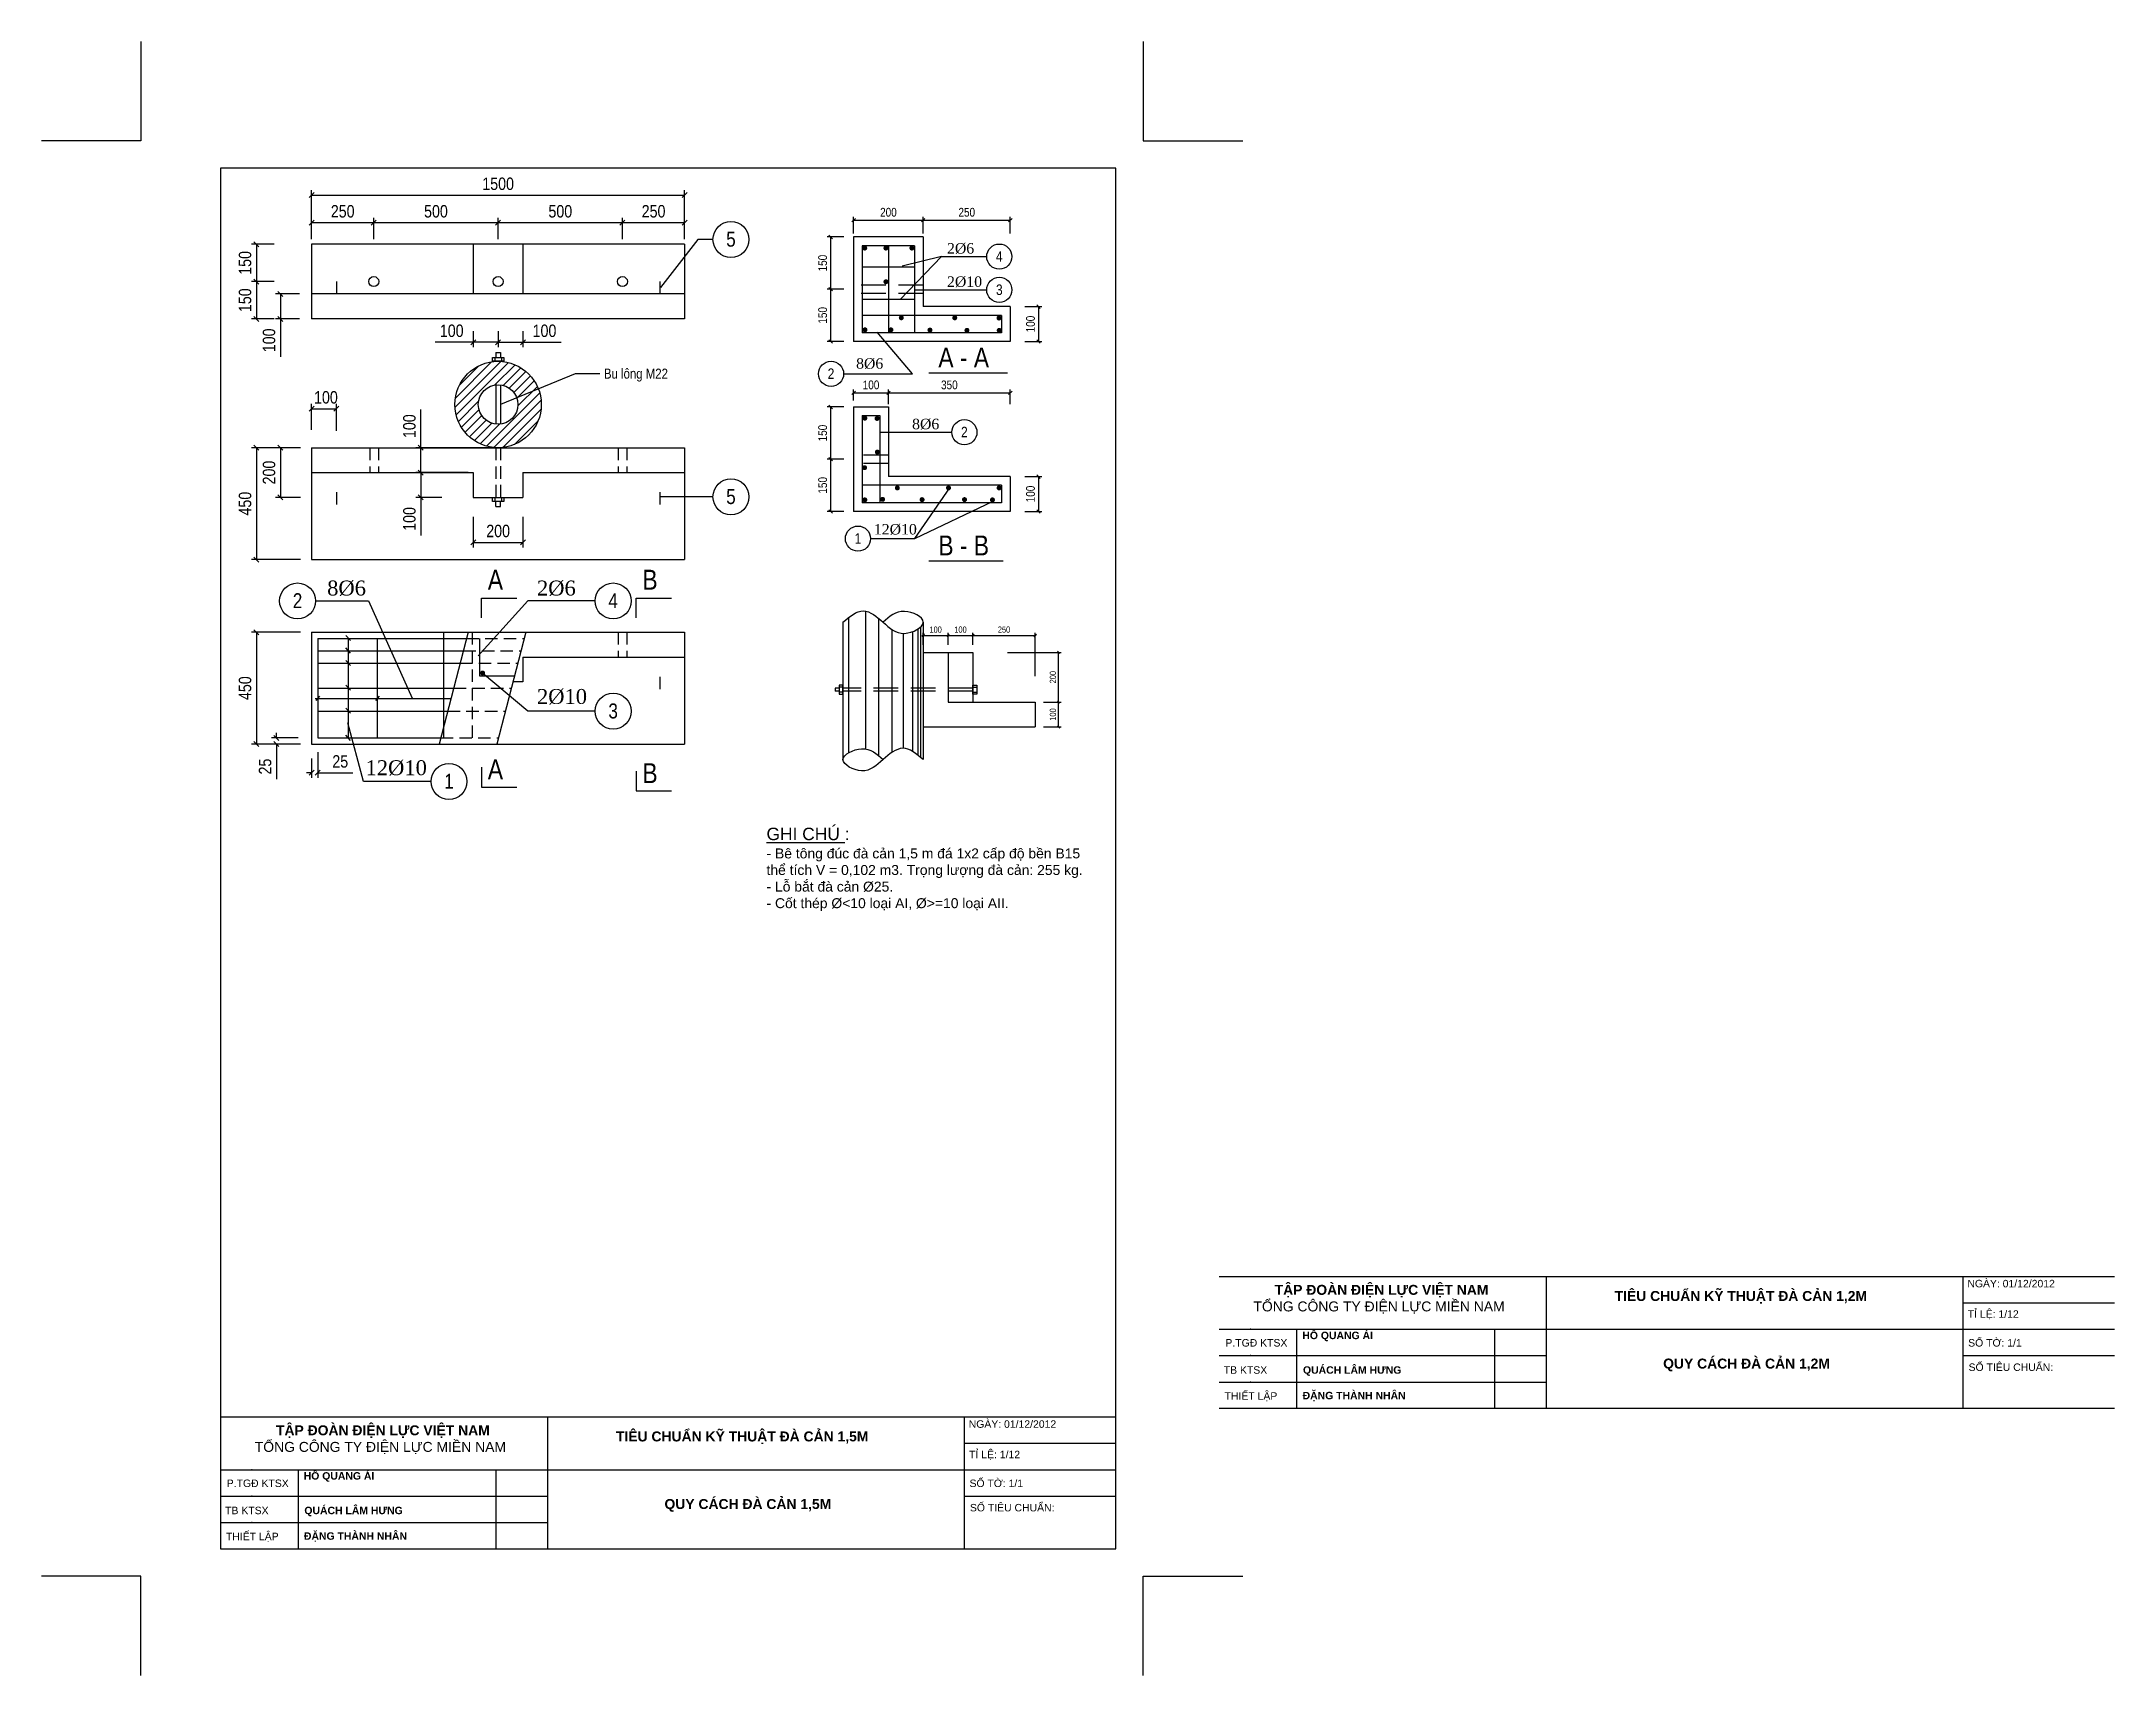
# Model space of a CAD drawing. Extents: x -23 to 393, y -20 to 308.
import ezdxf

# ---------------------------------------------------------------- set-up
doc = ezdxf.new("R2010")
doc.units = 0
doc.header["$MEASUREMENT"] = 0
doc.linetypes.add('DASHED', pattern=[0.75, 0.5, -0.25])
doc.layers.get('0').update_dxf_attribs({"linetype": 'CONTINUOUS'})
doc.layers.get('DEFPOINTS').update_dxf_attribs({"linetype": 'CONTINUOUS'})
for name, color, linetype in [('Bold', 1, 'CONTINUOUS'), ('DO', 1, 'CONTINUOUS'), ('DUT', 3, 'DASHED')]:
    doc.layers.add(name, color=color, linetype=linetype)
doc.styles.add('FI', font='romantic.ttf')
doc.styles.add('KT1', font='VHELVEN_0.TTF')
doc.styles.add('VN', font='VHELVCN_0.TTF')
doc.dimstyles.new('TL20', dxfattribs={"dimtxt": 2.5, "dimasz": 1, "dimexe": 1, "dimexo": 1, "dimgap": 1, "dimtad": 1, "dimdec": 0, "dimlfac": 20, "dimzin": 0, "dimdsep": 46, "dimtxsty": 'VN', "dimblk1": 'OBLIQUE', "dimblk2": 'OBLIQUE', "dimsah": 1, "dimcen": 1, "dimclrd": 2, "dimclre": 2, "dimadec": 0, "dimazin": 0, "dimtfac": 1, "dimtdec": 4, "dimtofl": 0, "dimtmove": 0, "dimatfit": 3, "dimldrblk": 'OBLIQUE', "dimfxl": 1, "dimtolj": 1, "dimtzin": 0, "dimarcsym": 0})

# ---------------------------------------------------------------- blocks, each defined once
blk = doc.blocks.new('_OBLIQUE')
at = {"color": 0, "linetype": 'ByBlock'}
blk.add_line((-0.5, -0.5), (0.5, 0.5), dxfattribs=at)
blk = doc.blocks.new('*D7')
at = {"color": 2, "lineweight": -2}
for p, q in [((30.82, 268.2), (30.82, 272.54)), ((30.82, 271.54), (43.32, 271.54)), ((43.32, 268.2), (43.32, 272.54))]:
    blk.add_line(p, q, dxfattribs=at)
at = {"layer": 'DEFPOINTS', "color": 0}
for p in [(43.32, 271.54), (30.82, 267.2), (43.32, 267.2)]:
    blk.add_point(p, dxfattribs=at)
at = {"color": 2, "lineweight": -2, "rotation": 180}
blk.add_blockref('_OBLIQUE', (30.82, 271.54), dxfattribs=at)
at = {"color": 2, "lineweight": -2}
blk.add_blockref('_OBLIQUE', (43.32, 271.54), dxfattribs=at)
at = {"color": 0, "insert": (37.07, 273.81), "char_height": 2.5, "attachment_point": 5, "style": 'VN'}
blk.add_mtext('\\A1;250', dxfattribs=at)
blk = doc.blocks.new('*D8')
at = {"color": 2, "lineweight": -2}
for p, q in [((43.32, 271.54), (68.32, 271.54)), ((68.32, 268.2), (68.32, 272.54))]:
    blk.add_line(p, q, dxfattribs=at)
at = {"layer": 'DEFPOINTS', "color": 0}
for p in [(68.32, 271.54), (43.32, 267.2), (68.32, 267.2)]:
    blk.add_point(p, dxfattribs=at)
at = {"color": 2, "lineweight": -2, "rotation": 180}
blk.add_blockref('_OBLIQUE', (43.32, 271.54), dxfattribs=at)
at = {"color": 2, "lineweight": -2}
blk.add_blockref('_OBLIQUE', (68.32, 271.54), dxfattribs=at)
at = {"color": 0, "insert": (55.82, 273.81), "char_height": 2.5, "attachment_point": 5, "style": 'VN'}
blk.add_mtext('\\A1;500', dxfattribs=at)
blk = doc.blocks.new('*D9')
at = {"color": 2, "lineweight": -2}
for p, q in [((68.32, 271.54), (93.32, 271.54)), ((93.32, 268.2), (93.32, 272.54))]:
    blk.add_line(p, q, dxfattribs=at)
at = {"layer": 'DEFPOINTS', "color": 0}
for p in [(93.32, 271.54), (68.32, 267.2), (93.32, 267.2)]:
    blk.add_point(p, dxfattribs=at)
at = {"color": 2, "lineweight": -2, "rotation": 180}
blk.add_blockref('_OBLIQUE', (68.32, 271.54), dxfattribs=at)
at = {"color": 2, "lineweight": -2}
blk.add_blockref('_OBLIQUE', (93.32, 271.54), dxfattribs=at)
at = {"color": 0, "insert": (80.82, 273.81), "char_height": 2.5, "attachment_point": 5, "style": 'VN'}
blk.add_mtext('\\A1;500', dxfattribs=at)
blk = doc.blocks.new('*D10')
at = {"color": 2, "lineweight": -2}
for p, q in [((93.32, 271.54), (105.82, 271.54)), ((105.82, 268.2), (105.82, 272.54))]:
    blk.add_line(p, q, dxfattribs=at)
at = {"layer": 'DEFPOINTS', "color": 0}
for p in [(105.82, 271.54), (93.32, 267.2), (105.82, 267.2)]:
    blk.add_point(p, dxfattribs=at)
at = {"color": 2, "lineweight": -2, "rotation": 180}
blk.add_blockref('_OBLIQUE', (93.32, 271.54), dxfattribs=at)
at = {"color": 2, "lineweight": -2}
blk.add_blockref('_OBLIQUE', (105.82, 271.54), dxfattribs=at)
at = {"color": 0, "insert": (99.57, 273.81), "char_height": 2.5, "attachment_point": 5, "style": 'VN'}
blk.add_mtext('\\A1;250', dxfattribs=at)
blk = doc.blocks.new('*D11')
at = {"color": 2, "lineweight": -2}
for p, q in [((30.82, 272.54), (30.82, 278.07)), ((30.82, 277.07), (105.82, 277.07)), ((105.82, 272.54), (105.82, 278.07))]:
    blk.add_line(p, q, dxfattribs=at)
at = {"layer": 'DEFPOINTS', "color": 0}
for p in [(105.82, 277.07), (30.82, 271.54), (105.82, 271.54)]:
    blk.add_point(p, dxfattribs=at)
at = {"color": 2, "lineweight": -2, "rotation": 180}
blk.add_blockref('_OBLIQUE', (30.82, 277.07), dxfattribs=at)
at = {"color": 2, "lineweight": -2}
blk.add_blockref('_OBLIQUE', (105.82, 277.07), dxfattribs=at)
at = {"color": 0, "insert": (68.32, 279.34), "char_height": 2.5, "attachment_point": 5, "style": 'VN'}
blk.add_mtext('\\A1;1500', dxfattribs=at)
blk = doc.blocks.new('*D12')
at = {"color": 2, "lineweight": -2}
for p, q in [((23.31, 267.2), (18.73, 267.2)), ((19.73, 267.2), (19.73, 259.7)), ((23.31, 259.7), (18.73, 259.7))]:
    blk.add_line(p, q, dxfattribs=at)
at = {"layer": 'DEFPOINTS', "color": 0}
for p in [(24.31, 267.2), (19.73, 259.7), (24.31, 259.7)]:
    blk.add_point(p, dxfattribs=at)
at = {"color": 2, "lineweight": -2}
for p, rotation in [((19.73, 267.2), 90), ((19.73, 259.7), 270)]:
    blk.add_blockref('_OBLIQUE', p, dxfattribs=dict(at, rotation=rotation))
at = {"color": 0, "insert": (17.45, 263.45), "char_height": 2.5, "attachment_point": 5, "rotation": 90, "style": 'VN'}
blk.add_mtext('\\A1;150', dxfattribs=at)
blk = doc.blocks.new('*D13')
at = {"color": 2, "lineweight": -2}
for p, q in [((23.31, 259.7), (18.73, 259.7)), ((19.73, 259.7), (19.73, 252.2)), ((23.31, 252.2), (18.73, 252.2))]:
    blk.add_line(p, q, dxfattribs=at)
at = {"layer": 'DEFPOINTS', "color": 0}
for p in [(24.31, 259.7), (19.73, 252.2), (24.31, 252.2)]:
    blk.add_point(p, dxfattribs=at)
at = {"color": 2, "lineweight": -2}
for p, rotation in [((19.73, 259.7), 90), ((19.73, 252.2), 270)]:
    blk.add_blockref('_OBLIQUE', p, dxfattribs=dict(at, rotation=rotation))
at = {"color": 0, "insert": (17.45, 255.95), "char_height": 2.5, "attachment_point": 5, "rotation": 90, "style": 'VN'}
blk.add_mtext('\\A1;150', dxfattribs=at)
blk = doc.blocks.new('*D14')
at = {"color": 2, "lineweight": -2}
for p, q in [((28.37, 257.2), (23.55, 257.2)), ((24.55, 257.2), (24.55, 252.2)), ((28.37, 252.2), (23.55, 252.2)), ((24.55, 252.2), (24.55, 244.55))]:
    blk.add_line(p, q, dxfattribs=at)
at = {"layer": 'DEFPOINTS', "color": 0}
for p in [(29.37, 257.2), (24.55, 252.2), (29.37, 252.2)]:
    blk.add_point(p, dxfattribs=at)
at = {"color": 2, "lineweight": -2}
for p, rotation in [((24.55, 257.2), 90), ((24.55, 252.2), 270)]:
    blk.add_blockref('_OBLIQUE', p, dxfattribs=dict(at, rotation=rotation))
at = {"color": 0, "insert": (22.27, 247.88), "char_height": 2.5, "attachment_point": 5, "rotation": 90, "style": 'VN'}
blk.add_mtext('\\A1;100', dxfattribs=at)
blk = doc.blocks.new('*D15')
at = {"color": 2, "lineweight": -2}
for p, q in [((63.32, 247.51), (55.67, 247.51)), ((63.32, 249.75), (63.32, 246.51)), ((68.32, 247.51), (63.32, 247.51)), ((68.32, 249.75), (68.32, 246.51))]:
    blk.add_line(p, q, dxfattribs=at)
at = {"layer": 'DEFPOINTS', "color": 0}
for p in [(63.32, 250.75), (68.32, 250.75), (63.32, 247.51)]:
    blk.add_point(p, dxfattribs=at)
at = {"color": 2, "lineweight": -2, "rotation": 180}
blk.add_blockref('_OBLIQUE', (63.32, 247.51), dxfattribs=at)
at = {"color": 2, "lineweight": -2}
blk.add_blockref('_OBLIQUE', (68.32, 247.51), dxfattribs=at)
at = {"color": 0, "insert": (58.99, 249.79), "char_height": 2.5, "attachment_point": 5, "style": 'VN'}
blk.add_mtext('\\A1;100', dxfattribs=at)
blk = doc.blocks.new('*D16')
at = {"color": 2, "lineweight": -2}
for p, q in [((68.32, 249.75), (68.32, 246.51)), ((68.32, 247.51), (73.32, 247.51)), ((73.32, 249.75), (73.32, 246.51)), ((73.32, 247.51), (80.96, 247.51))]:
    blk.add_line(p, q, dxfattribs=at)
at = {"layer": 'DEFPOINTS', "color": 0}
for p in [(68.32, 250.75), (73.32, 250.75), (73.32, 247.51)]:
    blk.add_point(p, dxfattribs=at)
at = {"color": 2, "lineweight": -2, "rotation": 180}
blk.add_blockref('_OBLIQUE', (68.32, 247.51), dxfattribs=at)
at = {"color": 2, "lineweight": -2}
blk.add_blockref('_OBLIQUE', (73.32, 247.51), dxfattribs=at)
at = {"color": 0, "insert": (77.64, 249.79), "char_height": 2.5, "attachment_point": 5, "style": 'VN'}
blk.add_mtext('\\A1;100', dxfattribs=at)
blk = doc.blocks.new('*D17')
at = {"color": 2, "lineweight": -2}
for p, q in [((28.37, 226.31), (23.55, 226.31)), ((24.55, 226.31), (24.55, 216.31)), ((28.61, 216.31), (23.55, 216.31))]:
    blk.add_line(p, q, dxfattribs=at)
at = {"layer": 'DEFPOINTS', "color": 0}
for p in [(29.37, 226.31), (24.55, 216.31), (29.61, 216.31)]:
    blk.add_point(p, dxfattribs=at)
at = {"color": 2, "lineweight": -2}
for p, rotation in [((24.55, 226.31), 90), ((24.55, 216.31), 270)]:
    blk.add_blockref('_OBLIQUE', p, dxfattribs=dict(at, rotation=rotation))
at = {"color": 0, "insert": (22.27, 221.31), "char_height": 2.5, "attachment_point": 5, "rotation": 90, "style": 'VN'}
blk.add_mtext('\\A1;200', dxfattribs=at)
blk = doc.blocks.new('*D18')
at = {"color": 2, "lineweight": -2}
for p, q in [((28.61, 226.31), (18.73, 226.31)), ((19.73, 226.31), (19.73, 203.81)), ((28.61, 203.81), (18.73, 203.81))]:
    blk.add_line(p, q, dxfattribs=at)
at = {"layer": 'DEFPOINTS', "color": 0}
for p in [(29.61, 226.31), (19.73, 203.81), (29.61, 203.81)]:
    blk.add_point(p, dxfattribs=at)
at = {"color": 2, "lineweight": -2}
for p, rotation in [((19.73, 226.31), 90), ((19.73, 203.81), 270)]:
    blk.add_blockref('_OBLIQUE', p, dxfattribs=dict(at, rotation=rotation))
at = {"color": 0, "insert": (17.45, 215.06), "char_height": 2.5, "attachment_point": 5, "rotation": 90, "style": 'VN'}
blk.add_mtext('\\A1;450', dxfattribs=at)
blk = doc.blocks.new('*D19')
at = {"color": 2, "lineweight": -2}
for p, q in [((63.32, 212.41), (63.32, 206.27)), ((73.32, 212.41), (73.32, 206.27)), ((63.32, 207.27), (73.32, 207.27))]:
    blk.add_line(p, q, dxfattribs=at)
at = {"layer": 'DEFPOINTS', "color": 0}
for p in [(63.32, 213.41), (73.32, 213.41), (73.32, 207.27)]:
    blk.add_point(p, dxfattribs=at)
at = {"color": 2, "lineweight": -2, "rotation": 180}
blk.add_blockref('_OBLIQUE', (63.32, 207.27), dxfattribs=at)
at = {"color": 2, "lineweight": -2}
blk.add_blockref('_OBLIQUE', (73.32, 207.27), dxfattribs=at)
at = {"color": 0, "insert": (68.32, 209.55), "char_height": 2.5, "attachment_point": 5, "style": 'VN'}
blk.add_mtext('\\A1;200', dxfattribs=at)
blk = doc.blocks.new('*D20')
at = {"color": 2, "lineweight": -2}
for p, q in [((57.01, 221.31), (51.76, 221.31)), ((52.76, 221.31), (52.76, 216.31)), ((57.01, 216.31), (51.76, 216.31)), ((52.76, 216.31), (52.76, 208.66))]:
    blk.add_line(p, q, dxfattribs=at)
at = {"layer": 'DEFPOINTS', "color": 0}
for p in [(58.01, 221.31), (52.76, 216.31), (58.01, 216.31)]:
    blk.add_point(p, dxfattribs=at)
at = {"color": 2, "lineweight": -2}
for p, rotation in [((52.76, 221.31), 90), ((52.76, 216.31), 270)]:
    blk.add_blockref('_OBLIQUE', p, dxfattribs=dict(at, rotation=rotation))
at = {"color": 0, "insert": (50.49, 211.98), "char_height": 2.5, "attachment_point": 5, "rotation": 90, "style": 'VN'}
blk.add_mtext('\\A1;100', dxfattribs=at)
blk = doc.blocks.new('*D21')
at = {"color": 2, "lineweight": -2}
for p, q in [((52.76, 226.31), (52.76, 233.95)), ((67.32, 226.31), (51.76, 226.31)), ((52.76, 221.31), (52.76, 226.31)), ((62.32, 221.31), (51.76, 221.31))]:
    blk.add_line(p, q, dxfattribs=at)
at = {"layer": 'DEFPOINTS', "color": 0}
for p in [(52.76, 226.31), (68.32, 226.31), (63.32, 221.31)]:
    blk.add_point(p, dxfattribs=at)
at = {"color": 2, "lineweight": -2}
for p, rotation in [((52.76, 226.31), 90), ((52.76, 221.31), 270)]:
    blk.add_blockref('_OBLIQUE', p, dxfattribs=dict(at, rotation=rotation))
at = {"color": 0, "insert": (50.49, 230.63), "char_height": 2.5, "attachment_point": 5, "rotation": 90, "style": 'VN'}
blk.add_mtext('\\A1;100', dxfattribs=at)
blk = doc.blocks.new('*D22')
at = {"color": 2, "lineweight": -2}
for p, q in [((28.61, 189.22), (18.73, 189.22)), ((19.73, 189.22), (19.73, 166.72)), ((28.61, 166.72), (18.73, 166.72))]:
    blk.add_line(p, q, dxfattribs=at)
at = {"layer": 'DEFPOINTS', "color": 0}
for p in [(29.61, 189.22), (19.73, 166.72), (29.61, 166.72)]:
    blk.add_point(p, dxfattribs=at)
at = {"color": 2, "lineweight": -2}
for p, rotation in [((19.73, 189.22), 90), ((19.73, 166.72), 270)]:
    blk.add_blockref('_OBLIQUE', p, dxfattribs=dict(at, rotation=rotation))
at = {"color": 0, "insert": (17.45, 177.97), "char_height": 2.5, "attachment_point": 5, "rotation": 90, "style": 'VN'}
blk.add_mtext('\\A1;450', dxfattribs=at)
blk = doc.blocks.new('*D23')
at = {"color": 2, "lineweight": -2}
for p, q in [((28.12, 167.97), (22.76, 167.97)), ((26.87, 166.72), (22.76, 166.72)), ((23.76, 167.97), (23.76, 168.97)), ((23.76, 166.72), (23.76, 159.7))]:
    blk.add_line(p, q, dxfattribs=at)
at = {"layer": 'DEFPOINTS', "color": 0}
for p in [(23.76, 166.72), (27.87, 166.72), (29.12, 167.97)]:
    blk.add_point(p, dxfattribs=at)
at = {"color": 2, "lineweight": -2}
for p, rotation in [((23.76, 167.97), 270), ((23.76, 166.72), 90)]:
    blk.add_blockref('_OBLIQUE', p, dxfattribs=dict(at, rotation=rotation))
at = {"color": 0, "insert": (21.48, 162.21), "char_height": 2.5, "attachment_point": 5, "rotation": 90, "style": 'VN'}
blk.add_mtext('\\A1;25', dxfattribs=at)
blk = doc.blocks.new('*D24')
at = {"color": 2, "lineweight": -2}
for p, q in [((30.82, 163.86), (30.82, 159.96)), ((32.07, 165.11), (32.07, 159.96)), ((30.82, 160.96), (29.82, 160.96)), ((32.07, 160.96), (39.09, 160.96))]:
    blk.add_line(p, q, dxfattribs=at)
at = {"layer": 'DEFPOINTS', "color": 0}
for p in [(30.82, 164.86), (32.07, 166.11), (32.07, 160.96)]:
    blk.add_point(p, dxfattribs=at)
at = {"color": 2, "lineweight": -2}
blk.add_blockref('_OBLIQUE', (30.82, 160.96), dxfattribs=at)
at = {"color": 2, "lineweight": -2, "rotation": 180}
blk.add_blockref('_OBLIQUE', (32.07, 160.96), dxfattribs=at)
at = {"color": 0, "insert": (36.58, 163.23), "char_height": 2.5, "attachment_point": 5, "style": 'VN'}
blk.add_mtext('\\A1;25', dxfattribs=at)
blk = doc.blocks.new('Khung A4')
at = {"layer": 'Bold'}
for p, q in [((196.007, 282.96), (16.007, 282.96)), ((16.007, 282.96), (16.007, 5.5)), ((196.007, 5.5), (196.007, 282.96)), ((16.007, 5.5), (196.007, 5.5))]:
    blk.add_line(p, q, dxfattribs=at)
at = {"layer": 'DEFPOINTS'}
for points in [[(0, 308.46), (0, 288.46), (-20, 288.46)], [(201.507, 308.46), (201.507, 288.46), (221.507, 288.46)], [(0, -20), (0, 0), (-20, 0)], [(201.507, -20), (201.507, 0), (221.507, 0)]]:
    blk.add_lwpolyline(points, dxfattribs=at)

msp = doc.modelspace()

# ---------------------------------------------------------------- hatches: boundary and pattern name
h = msp.add_hatch()
h.set_pattern_fill('ANSI31', color=256, scale=10, style=0)
h.set_pattern_definition([(45, (-5.221, 8.6998), (-0.8838835, 0.8838835), [])])
h.paths.add_polyline_path([(59.637, 234.988, 1), (76.999, 234.988, 1)])
h.paths.add_polyline_path([(72.296, 234.988, -1), (64.34, 234.988, -1)], flags=16)

# ---------------------------------------------------------------- linework, layer by layer
at = {"color": 6, "linetype": 'ByBlock'}
for p, q in [((139.789, 269.359), (139.789, 272.722)), ((139.789, 272.022), (153.789, 272.022)), ((153.789, 269.359), (153.789, 272.722)), ((153.789, 272.022), (171.289, 272.022)), ((171.289, 269.359), (171.289, 272.722)), ((137.827, 268.659), (134.462, 268.659)), ((135.162, 268.659), (135.162, 258.159)), ((137.827, 258.159), (134.462, 258.159)), ((135.162, 258.159), (135.162, 247.659)), ((174.233, 254.659), (177.646, 254.659)), ((176.946, 254.659), (176.946, 247.659)), ((137.827, 247.659), (134.462, 247.659)), ((174.233, 247.659), (177.646, 247.659)), ((139.789, 235.767), (139.789, 238.023)), ((146.789, 235.061), (146.789, 238.023)), ((146.789, 235.767), (146.789, 238.023)), ((171.289, 235.061), (171.289, 238.023)), ((30.818, 229.866), (30.818, 235.137)), ((30.818, 234.137), (35.818, 234.137)), ((35.818, 229.67), (35.818, 235.137)), ((137.827, 234.495), (134.462, 234.495)), ((135.162, 234.495), (135.162, 223.995)), ((139.789, 237.323), (146.789, 237.323)), ((146.789, 237.323), (171.289, 237.323)), ((137.827, 223.995), (134.462, 223.995)), ((135.162, 223.995), (135.162, 213.495)), ((174.233, 220.495), (177.646, 220.495)), ((176.946, 220.495), (176.946, 213.495)), ((137.827, 213.495), (134.462, 213.495)), ((174.233, 213.495), (177.646, 213.495)), ((153.777, 188.586), (158.777, 188.586)), ((158.777, 186.67), (158.777, 189.086)), ((158.777, 188.586), (163.777, 188.586)), ((163.777, 186.67), (163.777, 189.086)), ((163.777, 188.586), (176.277, 188.586)), ((176.277, 180.38), (176.277, 189.086)), ((170.747, 185.171), (181.502, 185.171)), ((181.002, 175.171), (181.002, 185.171)), ((177.96, 175.171), (181.502, 175.171)), ((181.002, 170.171), (181.002, 175.171)), ((177.96, 170.171), (181.502, 170.171))]:
    msp.add_line(p, q, dxfattribs=at)
for p, q in [((63.318, 267.2), (63.318, 257.2)), ((73.318, 267.2), (73.318, 257.2)), ((105.818, 257.2), (30.818, 257.2)), ((67.666, 244.461), (67.666, 243.669)), ((67.845, 245.429), (67.845, 244.461)), ((67.845, 245.429), (68.791, 245.429)), ((68.791, 245.429), (68.791, 244.461)), ((68.97, 244.461), (68.97, 243.669)), ((67.845, 239.097), (67.845, 231.038)), ((68.791, 238.938), (68.791, 231.038)), ((154.892, 241.325), (170.726, 241.325)), ((67.845, 214.452), (67.845, 215.42)), ((67.845, 214.452), (68.791, 214.452)), ((68.791, 214.452), (68.791, 215.42)), ((154.892, 203.54), (169.878, 203.54)), ((38.159, 187.973), (38.159, 167.973)), ((62.28, 189.223), (56.454, 166.723)), ((57.359, 189.223), (57.359, 170.22)), ((73.915, 189.223), (68.089, 166.723)), ((153.777, 185.171), (153.777, 170.171)), ((31.534, 175.919), (58.835, 175.919)), ((136.068, 177.989), (136.068, 177.354)), ((137.643, 178.554), (136.898, 178.554)), ((136.898, 178.554), (136.898, 176.789)), ((137.643, 178.161), (136.898, 178.161)), ((137.643, 177.182), (136.898, 177.182)), ((136.898, 176.789), (137.643, 176.789)), ((137.643, 176.789), (137.643, 178.554)), ((163.785, 178.554), (164.53, 178.554)), ((163.785, 176.789), (163.785, 178.554)), ((163.785, 178.161), (164.53, 178.161)), ((163.785, 177.182), (164.53, 177.182)), ((164.53, 176.789), (163.785, 176.789)), ((164.53, 178.554), (164.53, 176.789)), ((213.289, 59.72), (393.289, 59.72)), ((279.018, 59.72), (279.018, 33.192)), ((362.806, 59.72), (362.806, 33.192)), ((362.806, 54.415), (393.289, 54.415)), ((213.289, 49.109), (393.289, 49.109)), ((228.861, 49.109), (228.861, 33.192)), ((268.64, 49.109), (268.64, 33.192)), ((213.289, 43.804), (279.018, 43.804)), ((362.806, 43.804), (393.289, 43.804)), ((213.289, 38.498), (279.018, 38.498)), ((12.517, 31.485), (192.517, 31.485)), ((78.246, 31.485), (78.246, 4.957)), ((162.033, 31.485), (162.033, 4.957)), ((213.289, 33.235), (393.289, 33.235)), ((162.033, 26.18), (192.517, 26.18)), ((12.517, 20.874), (192.517, 20.874)), ((28.088, 20.874), (28.088, 4.957)), ((67.868, 20.874), (67.868, 4.957)), ((12.517, 15.568), (78.246, 15.568)), ((162.033, 15.568), (192.517, 15.568)), ((12.517, 10.263), (78.246, 10.263)), ((12.517, 5), (192.517, 5))]:
    msp.add_line(p, q)
at = {"color": 6}
for p, q in [((108.491, 268.163), (100.993, 258.524)), ((111.519, 268.163), (108.491, 268.163)), ((151.622, 241.146), (144.54, 249.513)), ((83.794, 241.141), (68.791, 234.988)), ((88.79, 241.141), (83.794, 241.141)), ((137.78, 241.146), (151.622, 241.146)), ((144.983, 229.41), (159.53, 229.41)), ((152.072, 208.031), (159.118, 218.215)), ((111.519, 216.426), (100.818, 216.426)), ((152.072, 208.031), (167.816, 215.586)), ((143.197, 208.031), (152.072, 208.031)), ((31.62, 195.498), (42.281, 195.498)), ((42.281, 195.498), (51.007, 175.925)), ((74.276, 195.498), (64.277, 184.463)), ((87.836, 195.498), (74.276, 195.498)), ((138.743, 192.141), (138.743, 164.971)), ((142.178, 193.455), (142.178, 165.727)), ((144.801, 192.023), (144.801, 164.408)), ((147.486, 189.765), (147.486, 165.047)), ((149.734, 188.98), (149.734, 165.877)), ((151.607, 189.326), (151.607, 165.262)), ((152.731, 189.874), (152.731, 164.477)), ((153.231, 190.254), (153.231, 164.075)), ((74.276, 173.335), (65.186, 181.012)), ((41.268, 159.199), (38.1, 171.02)), ((87.836, 173.335), (74.276, 173.335)), ((54.828, 159.199), (41.268, 159.199))]:
    msp.add_line(p, q, dxfattribs=at)
at = {"color": 4}
for p, q in [((139.789, 268.659), (139.789, 247.659)), ((153.789, 268.659), (139.789, 268.659)), ((153.789, 268.659), (153.789, 254.659)), ((157.46, 264.719), (149.134, 256.112)), ((157.46, 264.719), (149.516, 262.806)), ((157.46, 264.719), (166.552, 264.719)), ((152.005, 258.025), (166.552, 258.025)), ((171.289, 254.659), (153.789, 254.659)), ((171.289, 254.659), (171.289, 247.659)), ((171.289, 247.659), (139.789, 247.659)), ((139.789, 234.495), (139.789, 213.495)), ((139.789, 234.495), (146.789, 234.495)), ((146.789, 234.495), (146.789, 220.495)), ((171.289, 220.495), (146.789, 220.495)), ((171.289, 220.495), (171.289, 213.495)), ((67.666, 216.307), (67.666, 215.515)), ((68.97, 216.307), (68.97, 215.515)), ((171.289, 213.495), (139.789, 213.495)), ((30.818, 189.223), (30.818, 166.723)), ((30.818, 189.223), (105.818, 189.223)), ((38.635, 187.544), (37.723, 188.57)), ((105.818, 189.223), (105.818, 166.723)), ((38.635, 185.022), (37.723, 186.048)), ((38.635, 182.516), (37.723, 183.541)), ((31.735, 175.509), (32.476, 176.364)), ((38.635, 177.56), (37.723, 178.585)), ((43.711, 175.509), (44.452, 176.364)), ((38.635, 172.946), (37.723, 173.971)), ((30.818, 166.723), (105.818, 166.723)), ((38.635, 167.477), (37.723, 168.503))]:
    msp.add_line(p, q, dxfattribs=at)
at = {"color": 3, "linetype": 'ByBlock'}
msp.add_line((153.777, 186.67), (153.777, 189.086), dxfattribs=at)
at = {"ltscale": 6}
for p, q in [((136.898, 177.989), (136.068, 177.989)), ((136.898, 177.354), (136.068, 177.354))]:
    msp.add_line(p, q, dxfattribs=at)
at = {"const_width": 0.5}
for points in [[(141.777, 266.429, 1), (142.277, 266.429, 1)], [(146.034, 266.429, 1), (146.534, 266.429, 1)], [(151.257, 266.429, 1), (151.757, 266.429, 1)], [(146.034, 259.662, 1), (146.534, 259.662, 1)], [(141.826, 249.996, 1), (142.326, 249.996, 1)], [(147.049, 249.996, 1), (147.549, 249.996, 1)], [(149.129, 252.412, 1), (149.629, 252.412, 1)], [(154.885, 249.947, 1), (155.385, 249.947, 1)], [(159.867, 252.412, 1), (160.367, 252.412, 1)], [(162.322, 249.899, 1), (162.822, 249.899, 1)], [(168.766, 252.364, 1), (169.266, 252.364, 1)], [(168.815, 249.899, 1), (169.315, 249.899, 1)], [(141.79, 232.237, 1), (142.29, 232.237, 1)], [(144.25, 232.181, 1), (144.75, 232.181, 1)], [(144.306, 225.421, 1), (144.806, 225.421, 1)], [(141.734, 222.293, 1), (142.234, 222.293, 1)], [(148.331, 218.215, 1), (148.831, 218.215, 1)], [(158.618, 218.215, 1), (159.118, 218.215, 1)], [(168.793, 218.215, 1), (169.293, 218.215, 1)], [(141.79, 215.812, 1), (142.29, 215.812, 1)], [(145.368, 215.924, 1), (145.868, 215.924, 1)], [(153.307, 215.868, 1), (153.807, 215.868, 1)], [(161.834, 215.868, 1), (162.334, 215.868, 1)], [(167.451, 215.812, 1), (167.951, 215.812, 1)], [(64.936, 181.012, 1), (65.436, 181.012, 1)]]:
    msp.add_lwpolyline(points, format="xyb", close=True, dxfattribs=at)
msp.add_lwpolyline([(67.2, 244.461), (69.436, 244.461), (69.436, 243.669), (67.2, 243.669)], close=True)
at = {"color": 4}
msp.add_lwpolyline([(67.2, 216.307), (69.436, 216.307), (69.436, 215.515), (67.2, 215.515)], close=True, dxfattribs=at)
for points in [[(65.005, 192.093), (65.005, 196.089), (69.004, 196.089), (72.094, 196.089)], [(96.091, 192.093), (96.091, 196.089), (100.09, 196.089), (103.181, 196.089)], [(65.005, 162.082), (65.005, 158.086), (69.004, 158.086), (72.094, 158.086)], [(96.091, 161.311), (96.091, 157.314), (100.09, 157.314), (103.181, 157.314)]]:
    msp.add_lwpolyline(points)
at = {"color": 7}
for centre, radius in [((115.133, 268.163), 3.615), ((135.25, 241.146), 2.53), ((162.061, 229.41), 2.53), ((115.133, 216.426), 3.615), ((140.667, 208.031), 2.53), ((28.006, 195.498), 3.615), ((91.451, 195.498), 3.615), ((91.451, 173.335), 3.615), ((58.443, 159.199), 3.615)]:
    msp.add_circle(centre, radius, dxfattribs=at)
at = {"color": 4}
for centre, radius in [((169.082, 264.719), 2.53), ((43.318, 259.7), 1), ((68.318, 259.7), 1), ((93.318, 259.7), 1), ((169.082, 258.025), 2.53)]:
    msp.add_circle(centre, radius, dxfattribs=at)
for radius in [8.681, 3.978]:
    msp.add_circle((68.318, 234.988), radius)
for points in [[(137.643, 191.242), (141.745, 193.499), (145.71, 191.242), (150.027, 188.985), (153.777, 191.242), (150.027, 193.391), (145.71, 191.242)], [(153.777, 163.62), (149.675, 165.877), (145.71, 163.62), (141.393, 161.363), (137.643, 163.62), (141.393, 165.769), (145.71, 163.62)]]:
    msp.add_spline(points, degree=3, dxfattribs=at)
for p in [(219.583, 49.109), (219.583, 43.804), (219.583, 38.498), (18.81, 20.874), (18.81, 15.568), (18.81, 10.263)]:
    msp.add_point(p)
at = {"layer": 'DEFPOINTS', "color": 6, "linetype": 'ByBlock'}
for p in [(153.789, 272.022), (171.289, 272.022), (135.162, 258.159), (135.162, 247.659), (176.946, 247.659), (35.818, 234.137), (146.789, 237.323), (171.289, 237.323), (135.162, 223.995), (135.162, 213.495), (176.946, 213.495), (158.777, 188.586), (163.777, 188.586), (176.277, 188.586), (181.002, 175.171)]:
    msp.add_point(p, dxfattribs=at)
at = {"layer": 'DEFPOINTS', "color": 0, "linetype": 'ByBlock'}
for p in [(138.527, 268.659), (139.789, 268.659), (153.789, 268.659), (153.789, 268.659), (171.289, 268.659), (138.527, 258.159), (138.527, 258.159), (173.533, 254.659), (138.527, 247.659), (173.533, 247.659), (138.527, 234.495), (139.789, 235.067), (146.789, 235.067), (146.789, 234.361), (171.289, 234.361), (30.818, 228.866), (35.818, 228.67), (138.527, 223.995), (138.527, 223.995), (173.533, 220.495), (138.527, 213.495), (173.533, 213.495), (153.777, 186.17), (158.777, 186.17), (158.777, 186.17), (163.777, 186.17), (163.777, 186.17), (170.247, 185.171), (181.002, 185.171), (176.277, 179.88), (177.46, 175.171), (177.46, 175.171), (177.46, 170.171)]:
    msp.add_point(p, dxfattribs=at)
at = {"layer": 'DO', "color": 3}
for p, q in [((30.818, 267.2), (30.818, 252.2)), ((105.818, 267.2), (30.818, 267.2)), ((105.818, 267.2), (105.818, 252.2)), ((105.818, 252.2), (30.818, 252.2)), ((30.818, 226.307), (30.818, 203.807)), ((30.818, 226.307), (105.818, 226.307)), ((105.818, 226.307), (105.818, 203.807)), ((30.818, 221.307), (63.318, 221.307)), ((63.318, 221.307), (63.318, 216.307)), ((73.318, 221.307), (73.318, 216.307)), ((73.318, 221.307), (105.818, 221.307)), ((63.318, 216.307), (73.318, 216.307)), ((30.818, 203.807), (105.818, 203.807)), ((73.318, 184.223), (105.818, 184.223)), ((73.318, 184.223), (73.318, 179.223)), ((153.777, 185.171), (163.777, 185.171)), ((158.777, 185.171), (158.777, 175.171)), ((163.777, 185.171), (163.777, 175.171)), ((73.318, 179.223), (71.326, 179.223)), ((158.777, 175.171), (176.277, 175.171)), ((176.277, 175.171), (176.277, 170.171)), ((153.777, 170.171), (176.277, 170.171))]:
    msp.add_line(p, q, dxfattribs=at)
at = {"layer": 'DO'}
for p, q in [((152.039, 266.909), (141.539, 266.909)), ((141.539, 266.909), (141.539, 249.409)), ((146.789, 266.909), (146.789, 249.409)), ((152.039, 266.909), (152.039, 249.409)), ((141.539, 262.634), (152.039, 262.634)), ((141.539, 256.189), (152.039, 256.189)), ((169.539, 252.909), (141.539, 252.909)), ((169.539, 252.909), (169.539, 249.409)), ((169.539, 249.409), (141.539, 249.409)), ((141.539, 232.745), (141.539, 215.245)), ((141.539, 232.745), (145.039, 232.745)), ((145.039, 232.745), (145.039, 215.245)), ((169.539, 218.745), (141.539, 218.745)), ((169.539, 218.745), (169.539, 215.245)), ((169.539, 215.245), (141.539, 215.245)), ((32.068, 187.973), (61.956, 187.973)), ((32.068, 187.973), (32.068, 167.973)), ((44.015, 187.973), (44.015, 167.973)), ((64.568, 187.973), (64.568, 180.473)), ((137.643, 191.242), (137.643, 163.62)), ((153.777, 191.242), (153.777, 163.62)), ((32.068, 185.473), (61.309, 185.473)), ((32.068, 182.973), (60.661, 182.973)), ((64.568, 180.473), (71.649, 180.473)), ((32.068, 177.973), (59.367, 177.973)), ((32.068, 173.329), (58.164, 173.329)), ((32.068, 167.973), (56.778, 167.973))]:
    msp.add_line(p, q, dxfattribs=at)
at = {"layer": 'DO', "ltscale": 10}
for p, q in [((35.825, 217.361), (35.825, 214.861)), ((100.818, 217.361), (100.818, 214.861)), ((100.818, 180.278), (100.818, 177.778))]:
    msp.add_line(p, q, dxfattribs=at)
at = {"layer": 'DUT', "color": 1, "ltscale": 10}
for p, q in [((35.818, 259.7), (35.818, 257.2)), ((100.818, 259.7), (100.818, 257.2))]:
    msp.add_line(p, q, dxfattribs=at)
at = {"layer": 'DUT', "color": 4, "ltscale": 10}
for p, q in [((153.789, 258.999), (139.789, 258.999)), ((153.789, 257.318), (139.789, 257.318))]:
    msp.add_line(p, q, dxfattribs=at)
at = {"layer": 'DUT', "color": 4, "ltscale": 5}
for p, q in [((42.533, 226.307), (42.533, 221.307)), ((44.256, 226.307), (44.256, 221.307)), ((67.845, 226.307), (67.845, 216.307)), ((68.791, 226.319), (68.791, 216.307)), ((92.456, 226.307), (92.456, 221.307)), ((94.18, 226.307), (94.18, 221.307)), ((92.456, 189.223), (92.456, 184.223)), ((94.18, 189.223), (94.18, 184.223))]:
    msp.add_line(p, q, dxfattribs=at)
at = {"layer": 'DUT', "color": 6, "ltscale": 10}
for p, q in [((146.789, 224.836), (139.789, 224.836)), ((146.789, 223.154), (139.789, 223.154))]:
    msp.add_line(p, q, dxfattribs=at)
at = {"layer": 'DUT', "color": 6, "ltscale": 5}
for p, q in [((61.956, 187.973), (73.591, 187.973)), ((63.096, 189.223), (63.096, 167.973)), ((61.309, 185.473), (72.944, 185.473)), ((60.661, 182.973), (72.297, 182.973)), ((59.367, 177.973), (71.002, 177.973)), ((58.164, 173.329), (69.799, 173.329)), ((56.778, 167.973), (68.413, 167.973)), ((57.359, 170.22), (57.359, 167.973))]:
    msp.add_line(p, q, dxfattribs=at)
at = {"layer": 'DUT', "color": 7, "ltscale": 10}
for p, q in [((163.777, 177.989), (137.643, 177.989)), ((163.777, 177.354), (137.643, 177.354))]:
    msp.add_line(p, q, dxfattribs=at)

# ---------------------------------------------------------------- block references
msp.add_blockref('Khung A4', (-3.49, -0.5))
at = {"color": 6, "linetype": 'ByBlock'}
for p, xscale, yscale, zscale, rotation in [((139.789, 272.022), 0.7, 0.7000000000000002, 0.7, 180), ((153.789, 272.022), 0.7, 0.7000000000000002, 0.7, 180), ((135.162, 268.659), 0.7000000000000002, 0.7000000000000002, 0.7, 90), ((135.162, 258.159), 0.7000000000000002, 0.7000000000000002, 0.7, 90), ((135.162, 258.159), 0.7000000000000002, 0.7000000000000002, 0.7, 270), ((176.946, 254.659), 0.7000000000000002, 0.7000000000000002, 0.7, 90), ((135.162, 247.659), 0.7000000000000002, 0.7000000000000002, 0.7, 270), ((176.946, 247.659), 0.7000000000000002, 0.7000000000000002, 0.7, 270), ((139.789, 237.323), 0.7, 0.7000000000000002, 0.7, 180), ((146.789, 237.323), 0.7, 0.7000000000000002, 0.7, 180), ((135.162, 234.495), 0.7000000000000002, 0.7000000000000002, 0.7, 90), ((135.162, 223.995), 0.7000000000000002, 0.7000000000000002, 0.7, 270), ((135.162, 223.995), 0.7000000000000002, 0.7000000000000002, 0.7, 90), ((176.946, 220.495), 0.7000000000000002, 0.7000000000000002, 0.7, 90), ((135.162, 213.495), 0.7000000000000002, 0.7000000000000002, 0.7, 270), ((176.946, 213.495), 0.7000000000000002, 0.7000000000000002, 0.7, 270), ((153.777, 188.586), 0.5, 0.5, 0.5, 180), ((158.777, 188.586), 0.5, 0.5, 0.5, 180), ((163.777, 188.586), 0.5, 0.5, 0.5, 180), ((181.002, 185.171), 0.5, 0.5, 0.5, 90), ((181.002, 175.171), 0.5, 0.5, 0.5, 270), ((181.002, 175.171), 0.5, 0.5, 0.5, 90), ((181.002, 170.171), 0.5, 0.5, 0.5, 270)]:
    msp.add_blockref('_OBLIQUE', p, dxfattribs=dict(at, xscale=xscale, yscale=yscale, zscale=zscale, rotation=rotation))
for p, xscale, yscale, zscale in [((153.789, 272.022), 0.7, 0.7000000000000002, 0.7), ((171.289, 272.022), 0.7, 0.7000000000000002, 0.7), ((146.789, 237.323), 0.7, 0.7000000000000002, 0.7), ((171.289, 237.323), 0.7, 0.7000000000000002, 0.7), ((158.777, 188.586), 0.5, 0.5, 0.5), ((163.777, 188.586), 0.5, 0.5, 0.5), ((176.277, 188.586), 0.5, 0.5, 0.5)]:
    msp.add_blockref('_OBLIQUE', p, dxfattribs=dict(at, xscale=xscale, yscale=yscale, zscale=zscale))
at = {"color": 6, "linetype": 'ByBlock', "rotation": 180}
msp.add_blockref('_OBLIQUE', (30.818, 234.137), dxfattribs=at)
at = {"color": 6, "linetype": 'ByBlock'}
msp.add_blockref('_OBLIQUE', (35.818, 234.137), dxfattribs=at)

# ---------------------------------------------------------------- texts
for s, height, style, p in [('5', 3, 'VN', (114.169, 266.718)), ('2%%C6', 2.1, 'FI', (158.567, 265.328)), ('4', 2.1, 'VN', (168.407, 263.707)), ('2%%C10', 2.1, 'FI', (158.567, 258.633)), ('3', 2.1, 'VN', (168.407, 257.012)), ('Bu loâng M22 ', 2, 'VN', (89.594, 240.197)), ('2', 2.1, 'VN', (134.575, 240.134)), ('8%%C6', 2.1, 'FI', (140.288, 242.184)), ('8%%C6', 2.1, 'FI', (151.546, 230.019)), ('2', 2.1, 'VN', (161.385, 228.398)), ('5', 3, 'VN', (114.169, 214.98)), ('1', 2.1, 'VN', (139.992, 207.019)), ('12%%C10', 2.1, 'FI', (143.866, 208.859)), ('2', 3, 'VN', (27.041, 194.052)), ('8%%C6', 3, 'FI', (33.949, 196.595)), ('2%%C6', 3, 'FI', (76.125, 196.595)), ('4', 3, 'VN', (90.486, 194.052)), ('2%%C10', 3, 'FI', (76.125, 174.796)), ('3', 3, 'VN', (90.486, 171.889)), ('12%%C10', 3, 'FI', (41.662, 160.478)), ('1', 3, 'VN', (57.478, 157.753))]:
    msp.add_text(s, height=height, dxfattribs=dict(style=style)).set_placement(p)
at = {"color": 0, "linetype": 'ByBlock', "attachment_point": 5, "style": 'VN'}
for s, insert, char_height in [('\\A1;200', (146.789, 273.615), 1.75), ('\\A1;250', (162.539, 273.615), 1.75), ('\\A1;100', (33.699, 236.414), 2.5), ('\\A1;100', (143.289, 238.916), 1.75), ('\\A1;350', (159.039, 238.916), 1.75), ('\\A1;100', (156.277, 189.724), 1.25), ('\\A1;100', (161.277, 189.724), 1.25), ('\\A1;250', (170.027, 189.724), 1.25)]:
    msp.add_mtext(s, dxfattribs=dict(at, insert=insert, char_height=char_height))
at = {"color": 0, "linetype": 'ByBlock', "attachment_point": 5, "rotation": 90, "style": 'VN'}
for s, insert, char_height in [('\\A1;150', (133.568, 263.409), 1.75), ('\\A1;150', (133.568, 252.909), 1.75), ('\\A1;100', (175.352, 251.159), 1.75), ('\\A1;150', (133.568, 229.245), 1.75), ('\\A1;150', (133.568, 218.745), 1.75), ('\\A1;100', (175.352, 216.995), 1.75), ('\\A1;200', (179.864, 180.171), 1.25), ('\\A1;100', (179.864, 172.671), 1.25)]:
    msp.add_mtext(s, dxfattribs=dict(at, insert=insert, char_height=char_height))
at = {"attachment_point": 1, "style": 'KT1'}
for s, insert, char_height, width in [('{\\LGHI CHUÙ} :\\P{\\H0.8x;- Beâ toâng ñuùc ñaø caûn 1,5 m ñaù 1x2 caáp ñoä beàn B15 theå tích V = 0,102 m3. Troïng löôïng ñaø caûn: 255 kg.\\P- Loã baét ñaø caûn þ25.\\P- Coát theùp þ<10 loaïi AI, þ>=10 loaïi AII.}', (122.277, 149.919), 2.5, 64.83881), ('\\pi29.639;{\\fVNI-Helve|b1|i0|c0|p2;\\H0.66667x;TAÄP ÑOAØN ÑIEÄN LÖÏC VIEÄT NAM\\P\\pi25.38;\\fVNI-Helve|b0|i0|c0|p2;TOÅNG COÂNG TY ÑIEÄN LÖÏC MIEÀN NAM\\P\\pi0;}  ', (194.794, 58.026), 3, 103.06745), ('{\\H0.5x;NGAØY: 01/12/2012} ', (363.703, 59.033), 3, 103.06745), ('{\\fVNI-Helve|b1|i0|c0|p2;\\H0.66667x;TIEÂU CHUAÅN KYÕ THUAÄT ÑAØ CAÛN 1,2M}  ', (292.784, 56.795), 3, 103.06745), ('{\\H0.5x;TÆ LEÄ: 1/12}\\P  ', (363.784, 52.915), 3, 103.06745), ('{\\H0.5x;P.TGÑ KTSX}\\P  ', (214.535, 47.13), 3, 103.06745), ('{\\fVNI-Helve|b1|i0|c0|p2;\\H0.5x;HOÀ QUANG AÙI\\H2x;  }', (230.002, 48.616), 3, 103.06745), ('{\\H0.5x;SOÁ TÔØ: 1/1}\\P  ', (363.866, 47.123), 3, 103.06745), ('{\\H0.5x;TB KTSX}\\P  ', (214.208, 41.664), 3, 103.06745), ('{\\fVNI-Helve|b1|i0|c0|p2;\\H0.5x;QUAÙCH LAÂM HÖNG\\H2x;\\P}  ', (230.136, 41.664), 3, 103.06745), ('{\\fVNI-Helve|b1|i0|c0|p2;\\H0.66667x;QUY CAÙCH ÑAØ CAÛN 1,2M}  ', (302.54, 43.208), 3, 103.06745), ('{\\H0.5x;SOÁ TIEÂU CHUAÅN:}  ', (363.948, 42.228), 3, 103.06745), ('{\\H0.5x;THIEÁT LAÄP}\\P  ', (214.371, 36.443), 3, 103.06745), ('{\\fVNI-Helve|b1|i0|c0|p2;\\H0.5x;ÑAËNG THAØNH NHAÂN}\\P  ', (230.055, 36.525), 3, 103.06745), ('\\pi29.639;{\\fVNI-Helve|b1|i0|c0|p2;\\H0.66667x;TAÄP ÑOAØN ÑIEÄN LÖÏC VIEÄT NAM\\P\\pi25.38;\\fVNI-Helve|b0|i0|c0|p2;TOÅNG COÂNG TY ÑIEÄN LÖÏC MIEÀN NAM\\P\\pi0;}  ', (-5.978, 29.791), 3, 103.06745), ('{\\H0.5x;NGAØY: 01/12/2012} ', (162.93, 30.798), 3, 103.06745), ('{\\fVNI-Helve|b1|i0|c0|p2;\\H0.66667x;TIEÂU CHUAÅN KYÕ THUAÄT ÑAØ CAÛN 1,5M}  ', (92.011, 28.56), 3, 103.06745), ('{\\H0.5x;TÆ LEÄ: 1/12}\\P  ', (163.012, 24.68), 3, 103.06745), ('{\\H0.5x;P.TGÑ KTSX}\\P  ', (13.762, 18.895), 3, 103.06745), ('{\\fVNI-Helve|b1|i0|c0|p2;\\H0.5x;HOÀ QUANG AÙI\\H2x;  }', (29.23, 20.381), 3, 103.06745), ('{\\H0.5x;SOÁ TÔØ: 1/1}\\P  ', (163.093, 18.888), 3, 103.06745), ('{\\H0.5x;TB KTSX}\\P  ', (13.435, 13.429), 3, 103.06745), ('{\\fVNI-Helve|b1|i0|c0|p2;\\H0.5x;QUAÙCH LAÂM HÖNG\\H2x;\\P}  ', (29.364, 13.429), 3, 103.06745), ('{\\fVNI-Helve|b1|i0|c0|p2;\\H0.66667x;QUY CAÙCH ÑAØ CAÛN 1,5M}  ', (101.767, 14.973), 3, 103.06745), ('{\\H0.5x;SOÁ TIEÂU CHUAÅN:}  ', (163.175, 13.993), 3, 103.06745), ('{\\H0.5x;THIEÁT LAÄP}\\P  ', (13.599, 8.208), 3, 103.06745), ('{\\fVNI-Helve|b1|i0|c0|p2;\\H0.5x;ÑAËNG THAØNH NHAÂN}\\P  ', (29.282, 8.29), 3, 103.06745)]:
    msp.add_mtext(s, dxfattribs=dict(at, insert=insert, char_height=char_height, width=width))
at = {"layer": 'DO', "color": 4, "style": 'VN'}
for s, p in [('A - A', (156.829, 242.44)), ('B - B', (156.829, 204.654)), ('A', (66.246, 197.765)), ('B', (97.333, 197.765)), ('A', (66.246, 159.661)), ('B', (97.333, 158.889))]:
    msp.add_text(s, height=4, dxfattribs=at).set_placement(p)

# ---------------------------------------------------------------- dimensions: what is measured, and where the dimension line sits
for base, p1, p2, picture, middle in [((105.818, 277.066), (30.818, 271.537), (105.818, 271.537), '*D11', (68.318, 279.343)), ((43.318, 271.537), (30.818, 267.2), (43.318, 267.2), '*D7', (37.068, 273.814)), ((63.318, 247.513), (68.318, 250.754), (63.318, 250.754), '*D15', (58.995, 249.789)), ((73.318, 247.513), (68.318, 250.754), (73.318, 250.754), '*D16', (77.641, 249.789)), ((73.318, 207.269), (63.318, 213.415), (73.318, 213.415), '*D19', (68.318, 209.546)), ((32.068, 160.958), (30.818, 164.862), (32.068, 166.112), '*D24', (36.581, 163.235))]:
    dim = msp.add_linear_dim(base=base, p1=p1, p2=p2, dimstyle='TL20')
    dim.commit()
    dim.dimension.update_dxf_attribs({"geometry": picture, "text_midpoint": middle})
for base, p1, p2, picture, middle in [((68.318, 271.537), (43.318, 267.2), (68.318, 267.2), '*D8', (55.818, 273.814)), ((93.318, 271.537), (68.318, 267.2), (93.318, 267.2), '*D9', (80.818, 273.814)), ((105.818, 271.537), (93.318, 267.2), (105.818, 267.2), '*D10', (99.568, 273.814))]:
    dim = msp.add_linear_dim(base=base, p1=p1, p2=p2, dimstyle='TL20', override={"dimse1": 1, "dimtmove": 1})
    dim.commit()
    dim.dimension.update_dxf_attribs({"geometry": picture, "text_midpoint": middle})
for base, p1, p2, picture, middle in [((19.725, 259.7), (24.307, 267.2), (24.307, 259.7), '*D12', (17.448, 263.45)), ((19.725, 252.2), (24.307, 259.7), (24.307, 252.2), '*D13', (17.448, 255.95)), ((24.548, 252.2), (29.371, 257.2), (29.371, 252.2), '*D14', (22.271, 247.876)), ((52.763, 226.307), (63.318, 221.307), (68.318, 226.307), '*D21', (50.486, 230.63)), ((19.725, 203.807), (29.612, 226.307), (29.612, 203.807), '*D18', (17.448, 215.057)), ((24.548, 216.307), (29.371, 226.307), (29.612, 216.307), '*D17', (22.271, 221.307)), ((52.763, 216.307), (58.013, 221.307), (58.013, 216.307), '*D20', (50.486, 211.983)), ((19.725, 166.723), (29.612, 189.223), (29.612, 166.723), '*D22', (17.448, 177.973)), ((23.756, 166.723), (29.119, 167.973), (27.869, 166.723), '*D23', (21.479, 162.21))]:
    dim = msp.add_linear_dim(base=base, p1=p1, p2=p2, angle=90, dimstyle='TL20')
    dim.commit()
    dim.dimension.update_dxf_attribs({"geometry": picture, "text_midpoint": middle})

doc.saveas('drawing.dxf')
